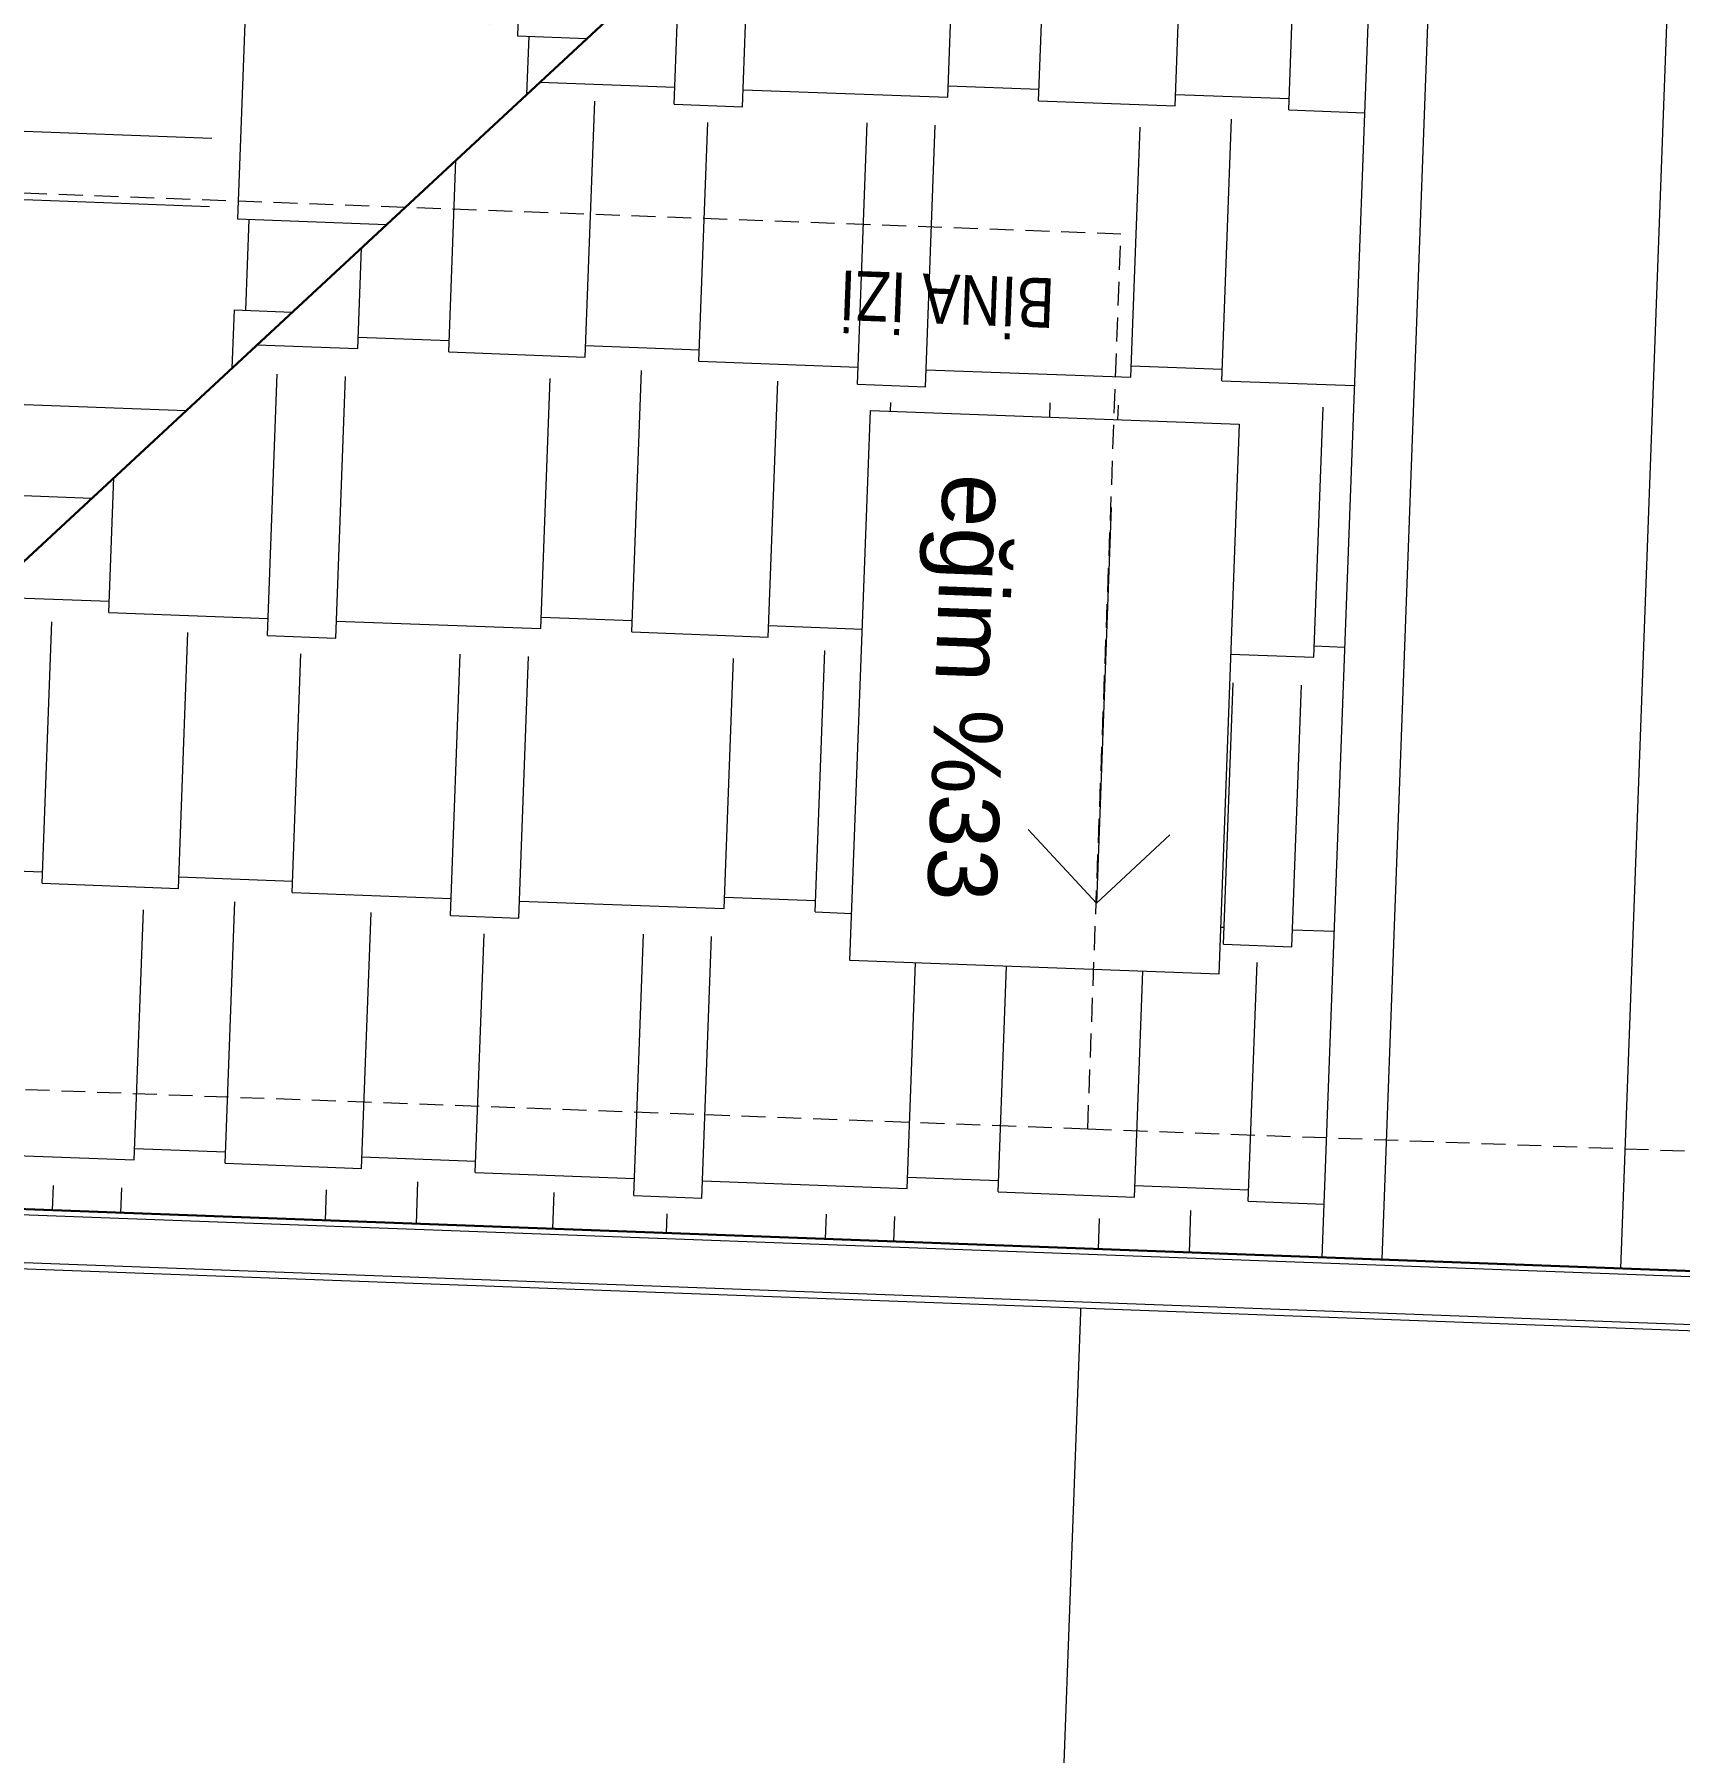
# Model space of a CAD drawing. Header units: centimetres. Extents: x 63871 to 181827, y -95930 to 42199.
# Drawn here: x 176474.1 to 176749.6, y 25814.4 to 26102.1 of the extents above; entities that cross this region are included whole.
import ezdxf

# ---------------------------------------------------------------- set-up
doc = ezdxf.new("R2010")
doc.units = ezdxf.units.CM
doc.linetypes.add('11-021_500-SatisOfisi_220512$0${ Diamond }', pattern=[12, 4, -2, 2, 2, -2])
for name, color, linetype, lineweight in [('A-AREA-IDEN', 7, 'Continuous', 9), ('A-FLOR-HRAL', 11, 'Continuous', 9), ('A-GLAZ', 151, 'Continuous', 9), ('A-WALL', 12, 'Continuous', 50), ('ARM_Pen_No__252', 8, 'Continuous', 18), ('İz DÜŞÜMÜ', 7, '11-021_500-SatisOfisi_220512$0${ Diamond }', 18), ('OLUK', 222, 'Continuous', 15), ('TARAMA', 251, 'Continuous', 5), ('Çatı', 144, 'Continuous', 30)]:
    doc.layers.add(name, color=color, linetype=linetype, lineweight=lineweight)
doc.layers.add('Bitirme - Duvar', color=7, linetype='Continuous')
doc.layers.add('Dıış Ölçü', color=140, linetype='Continuous')
doc.styles.add('Arial', font='Arial.ttf', dxfattribs={"height": 250})
doc.styles.add('MtXpl_Arial_Narrow', font='')
doc.styles.add('MtXpl_Arial_Narrow_1', font='')
doc.styles.add('OLUŞTURULMUŞ_STİL_1', font='Arial.ttf')
doc.styles.add('RomanS', font='')
doc.styles.get('MtXpl_Arial_Narrow').set_extended_font_data('Arial Narrow', bold=True)
doc.styles.get('MtXpl_Arial_Narrow_1').set_extended_font_data('Arial Narrow')
doc.styles.get('RomanS').set_extended_font_data('Stylus BT')
doc.dimstyles.new('BÖYÜK', dxfattribs={"dimtxt": 70, "dimasz": 5, "dimexe": 5, "dimexo": 5, "dimgap": 2, "dimtad": 3, "dimdec": 0, "dimzin": 0, "dimdsep": 46, "dimtxsty": 'RomanS', "dimblk": 'DOT', "dimcen": 5, "dimadec": 0, "dimazin": 0, "dimtfac": 1, "dimtdec": 0, "dimtix": 1, "dimtofl": 0, "dimtmove": 1, "dimatfit": 0, "dimldrblk": 'DOT', "dimfxl": 10, "dimfxlon": 1, "dimtolj": 1, "dimtzin": 0, "dimarcsym": 0})

# ---------------------------------------------------------------- blocks, each defined once
blk = doc.blocks.new('HRD')
at = {"layer": 'ARM_Pen_No__252'}
h = blk.add_hatch(dxfattribs=at)
h.set_pattern_fill('AR-B816', color=256, scale=0.09)
h.set_pattern_definition([(0, (-39959.2, 0), (0, 18.288), []), (90, (-39959.2, 0), (-18.288, 18.288), [18.288, -18.288])])
h.paths.add_polyline_path([(154149.63, 35592.48), (154149.63, 35503.48), (154219.63, 35503.48), (154219.63, 35483.24), (154324.63, 35483.24), (154324.63, 35692.48), (154369.63, 35692.48), (154369.63, 35927.48), (154369.63, 35927.48), (154369.63, 36097.48), (154369.63, 36177.48), (154254.63, 36177.48), (153954.63, 36177.48), (153839.63, 36177.48), (153839.63, 35897.6), (153869.63, 35897.54), (153869.63, 35882.48), (154019.63, 35882.48), (154019.63, 35872.48), (154019.63, 35833.25, -0.444416), (154030.45, 35823.48, -0.444416), (154019.63, 35813.72), (154019.63, 35773.48), (153939.63, 35773.48), (153939.63, 35692.48), (154019.63, 35692.48), (154019.63, 35687.48), (154019.63, 35633.7), (154020.63, 35632.93), (154019.63, 35631.47), (154019.63, 35592.48), (154019.63, 35582.48), (153989.63, 35582.48), (153989.63, 35577.48), (153989.63, 35497.48), (153989.63, 35437.48), (153994.63, 35437.48), (154094.63, 35437.48), (154139.63, 35437.48), (154139.63, 35592.48)])
at = {"layer": 'A-FLOR-HRAL'}
for p, q in [((154389.63, 36367.48), (153819.63, 36367.48)), ((154385.63, 36363.48), (153823.63, 36363.48))]:
    blk.add_line(p, q, dxfattribs=at)
at = {"layer": 'A-GLAZ', "ltscale": 3}
for p, q in [((154254.63, 36197.48), (153954.63, 36197.48)), ((154254.63, 36197.48), (154249.63, 36197.48)), ((154249.63, 36197.48), (154249.63, 36177.48)), ((154254.63, 36177.48), (154254.63, 36197.48)), ((154099.63, 36187.48), (154099.63, 36192.48)), ((154099.63, 36192.48), (154249.63, 36192.48)), ((154104.63, 36187.48), (154104.63, 36192.48)), ((154249.63, 36192.48), (154244.63, 36192.48)), ((154244.63, 36192.48), (154244.63, 36187.48)), ((154244.63, 36189.98), (154104.63, 36189.98)), ((153959.63, 36187.48), (154109.63, 36187.48)), ((154104.63, 36184.98), (153964.63, 36184.98)), ((154249.63, 36187.48), (154099.63, 36187.48)), ((154104.63, 36187.48), (154104.63, 36182.48)), ((154109.63, 36187.48), (154109.63, 36182.48)), ((154109.63, 36182.48), (153959.63, 36182.48)), ((154254.63, 36177.48), (153954.63, 36177.48)), ((154249.63, 36177.48), (154254.63, 36177.48))]:
    blk.add_line(p, q, dxfattribs=at)
at = {"layer": 'A-WALL', "lineweight": 53}
for p, q in [((154254.63, 36197.48), (154389.63, 36197.48)), ((154369.63, 36177.48), (154254.63, 36177.48))]:
    blk.add_line(p, q, dxfattribs=at)
at = {"layer": 'A-WALL', "lineweight": 50}
blk.add_line((154254.63, 36177.48), (154254.63, 36197.48), dxfattribs=at)
at = {"layer": 'Bitirme - Duvar', "color": 161, "linetype": 'Continuous', "lineweight": 25}
blk.add_line((154104.63, 36230.18), (154104.63, 36182.68), dxfattribs=at)
at = {"layer": 'Bitirme - Duvar', "color": 251, "linetype": 'Continuous', "lineweight": 15}
for start, end in [(0, 180), (180, 0)]:
    blk.add_arc((154104.63, 36247.68), 17.5, start, end, dxfattribs=at)
at = {"layer": 'İz DÜŞÜMÜ'}
blk.add_lwpolyline([(153819.63, 36347.48), (154419.63, 36347.49), (154419.63, 35292.49), (154159.63, 35292.49), (154159.63, 35357.48), (153819.63, 35357.48), (153819.63, 36347.48)], dxfattribs=at)
for s, style, p in [('Döş', 'MtXpl_Arial_Narrow', (154147.04, 36258.02)), (': Seramik', 'MtXpl_Arial_Narrow_1', (154165.03, 36258.01)), ('Tav: Sıva+Boya', 'MtXpl_Arial_Narrow_1', (154147.47, 36244.97)), ('Duv: Sıva+Boya', 'MtXpl_Arial_Narrow_1', (154146.99, 36231.91))]:
    blk.add_text(s, height=8.316, rotation=359.957, dxfattribs=dict(style=style)).set_placement(p)
at = {"layer": 'A-AREA-IDEN', "width": 224.1999, "attachment_point": 2, "line_spacing_factor": 0.941778, "style": 'Arial'}
for s, insert, char_height in [('ZEMİN TERAS', (154221.71, 36311.97), 16.4692), ('15 m²', (154173.28, 36289.32), 16.469)]:
    blk.add_mtext(s, dxfattribs=dict(at, insert=insert, char_height=char_height))
at = {"layer": 'Bitirme - Duvar', "linetype": 'Continuous', "char_height": 10, "attachment_point": 7, "rotation": 90, "style": 'OLUŞTURULMUŞ_STİL_1'}
for s, insert in [('\\A1;P', (154110.22, 36240.97)), ('\\A1;300', (154100.64, 36204.31)), ('\\A1;220', (154120.64, 36204.31))]:
    blk.add_mtext(s, dxfattribs=dict(at, insert=insert))
blk = doc.blocks.new('_Dot')
at = {"color": 0, "linetype": 'ByBlock', "lineweight": -2}
blk.add_line((-0.5, 0), (-1, 0), dxfattribs=at)
at = {"color": 0, "linetype": 'ByBlock', "const_width": 0.5}
blk.add_lwpolyline([(-0.25, 0, 1), (0.25, 0, 1)], format="xyb", close=True, dxfattribs=at)
blk = doc.blocks.new('*D311')
at = {"layer": 'Defpoints', "color": 0, "transparency": 16777216}
for p in [(-1301.35, 10988.7), (-1301.35, 10988.7), (-1325.59, 10335.85)]:
    blk.add_point(p, dxfattribs=at)
at = {"layer": 'Dıış Ölçü', "color": 0, "lineweight": -2, "transparency": 16777216}
for p, q in [((-1301.35, 10988.7), (-1296.35, 10988.51)), ((-1325.4, 10340.84), (-1301.53, 10983.7)), ((-1325.59, 10335.85), (-1320.59, 10335.66))]:
    blk.add_line(p, q, dxfattribs=at)
at = {"layer": 'Dıış Ölçü', "color": 0, "lineweight": -2, "transparency": 16777216, "xscale": 5, "yscale": 5, "zscale": 5}
for p, rotation in [((-1301.35, 10988.7), 87.87361722026795), ((-1325.59, 10335.85), 267.873617220268)]:
    blk.add_blockref('_Dot', p, dxfattribs=dict(at, rotation=rotation))
at = {"layer": 'Dıış Ölçü', "color": 0, "transparency": 16777216, "insert": (-1351.95, 10663.7), "char_height": 70, "attachment_point": 5, "rotation": 87.8736, "style": 'RomanS'}
blk.add_mtext('\\A1;653', dxfattribs=at)
blk = doc.blocks.new('çatı planı')
blk.add_wipeout([(-680, -1060), (-680, 0), (0, 0), (0, -1125), (-340, -1125), (-340, -1060)]).dxf.layer = 'OLUK'
at = {"layer": 'Çatı', "lineweight": 15}
h = blk.add_hatch(dxfattribs=at)
h.set_pattern_fill('AR-RSHKE', color=251, scale=0.15, angle=90)
h.set_pattern_definition([(90, (-196861.627, -36377.483), (-45.72, 97.155), [22.86, -19.05, 26.67, -11.43, 34.29, -15.24]), (90, (-196863.53, -36354.623), (-45.72, 97.155), [19.05, -72.39, 15.24, -22.86]), (90, (-196858.77, -36308.903), (-45.72, 97.155), [11.43, -118.11]), (180, (-196861.627, -36377.483), (-45.72, -32.385), [43.815, -139.065]), (180, (-196861.627, -36354.623), (-45.72, -32.385), [42.8625, -140.0175]), (180, (-196861.627, -36335.573), (-45.72, -32.385), [40.005, -142.875]), (180, (-196858.77, -36308.903), (-45.72, -32.385), [43.815, -139.065]), (180, (-196858.77, -36297.473), (-45.72, -32.385), [43.815, -139.065]), (180, (-196861.627, -36263.183), (-45.72, -32.385), [41.91, -140.97])])
h.paths.add_polyline_path([(-340, -720), (-170, -890), (-170, -890), (-170, -965), (-10, -1115), (-10, -10), (-340, -340)])
h = blk.add_hatch(dxfattribs=at)
h.set_pattern_fill('AR-RSHKE', color=251, scale=0.15, angle=180)
h.set_pattern_definition([(180, (-196861.627, -36377.483), (-97.155, -45.72), [22.86, -19.05, 26.67, -11.43, 34.29, -15.24]), (180, (-196884.487, -36379.39), (-97.155, -45.72), [19.05, -72.39, 15.24, -22.86]), (180, (-196930.207, -36374.626), (-97.155, -45.72), [11.43, -118.11]), (270, (-196861.627, -36377.483), (32.385, -45.72), [43.815, -139.065]), (270, (-196884.487, -36377.483), (32.385, -45.72), [42.8625, -140.0175]), (270, (-196903.537, -36377.483), (32.385, -45.72), [40.005, -142.875]), (270, (-196930.207, -36374.626), (32.385, -45.72), [43.815, -139.065]), (270, (-196941.637, -36374.626), (32.385, -45.72), [43.815, -139.065]), (270, (-196975.927, -36377.483), (32.385, -45.72), [41.91, -140.97])])
h.paths.add_polyline_path([(-340, -340), (-10, -10), (-340, -10)])
h.paths.add_polyline_path([(-320.95, -148.91), (-320.95, -56.76), (-259.16, -56.76), (-259.16, -148.91)], flags=16)
h.paths.add_polyline_path([(-265.43, -141.73), (-265.43, -64.41), (-289.17, -64.41), (-289.17, -141.73)], flags=8)
h.paths.add_polyline_path([(-291.86, -174.71), (-250.78, -174.74), (-250.77, -159.5), (-291.84, -159.47)], flags=24)
at = {"layer": 'A-AREA-IDEN'}
for p, q in [((-300.04, -67.87), (-311.92, -79.75)), ((-300.04, -134.16), (-300.04, -67.87)), ((-300.04, -67.87), (-288.16, -79.75))]:
    blk.add_line(p, q, dxfattribs=at)
blk.add_lwpolyline([(-320.95, -148.91), (-320.95, -56.76), (-259.16, -56.76), (-259.16, -148.91)], close=True, dxfattribs=at)
at = {"layer": 'İz DÜŞÜMÜ'}
blk.add_line((-300, -30), (-40, -30), dxfattribs=at)
blk.add_lwpolyline([(-300, -1020), (-300, -960), (-40, -960), (-40, -1085), (-300, -1085), (-300, -1020), (-640, -1020), (-640, -30), (-300, -30), (-300, -180), (-40, -180), (-40, -1095)], dxfattribs=at)
at = {"layer": 'OLUK'}
for points in [[(-340, -1125), (-340, -1060), (-680, -1060), (-680, 0), (0, 0), (0, -1125)], [(-339, -1124), (-339, -1059), (-679, -1059), (-679, -1), (-1, -1), (-1, -1124)], [(-331, -1116), (-331, -1051), (-671, -1051), (-671, -9), (-9, -9), (-9, -1116)]]:
    blk.add_lwpolyline(points, close=True, dxfattribs=at)
at = {"layer": 'TARAMA'}
for p, q in [((-390, -275.86), (-390, -10)), ((-350, -315.86), (-350, -10)), ((-340, -340), (-340, -10))]:
    blk.add_line(p, q, dxfattribs=at)
at = {"layer": 'Çatı'}
blk.add_line((-340, -340), (-10, -10), dxfattribs=at)
blk.add_lwpolyline([(-330, -1115), (-330, -1050), (-670, -1050), (-670, -10), (-10, -10), (-10, -1115)], close=True, dxfattribs=at)
at = {"style": 'MtXpl_Arial_Narrow_1'}
blk.add_text('BİNA İZİ', height=8.316, rotation=359.957, dxfattribs=at).set_placement((-289.31, -172.16))
at = {"layer": 'A-AREA-IDEN', "insert": (-283.24, -103.14), "char_height": 11.52, "width": 136.2867, "attachment_point": 2, "rotation": 90, "line_spacing_factor": 0.941778, "style": 'Arial'}
blk.add_mtext('eğim %33', dxfattribs=at)
blk = doc.blocks.new('VAZİYET PLANI')
at = {"rotation": 177.873189238168}
blk.add_blockref('HRD', (154101, 41590.07), dxfattribs=at)
at = {"layer": 'Dıış Ölçü'}
dim = blk.add_aligned_dim(p1=(-1325.59, 10335.85), p2=(-1301.35, 10988.7), distance=0, dimstyle='BÖYÜK', dxfattribs=at)
dim.commit()
dim.dimension.update_dxf_attribs({"geometry": '*D311', "text_midpoint": (-1351.95, 10663.7)})
at = {"layer": 'OLUK', "rotation": 177.8731895439683}
blk.add_blockref('çatı planı', (-1602.25, 10969.85), dxfattribs=at)

msp = doc.modelspace()

# ---------------------------------------------------------------- block references
at = {"layer": 'OLUK'}
msp.add_blockref('VAZİYET PLANI', (177951.86, 14930.11), dxfattribs=at)

doc.saveas('drawing.dxf')
